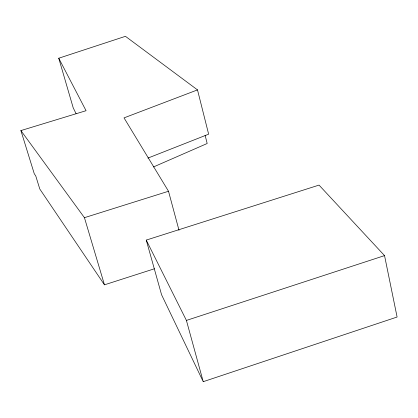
<?xml version="1.0" encoding="UTF-8"?>
<svg xmlns="http://www.w3.org/2000/svg" width="418" height="418" viewBox="0 0 418 418"><rect width="100%" height="100%" fill="white"/><g stroke="black" fill="none" stroke-linecap="round" stroke-linejoin="round"><path stroke-width="0.63" d="M153.484 166.954L207.182 143.499L205.107 135.286M147.935 158.088L208.645 134.188L197.5 89.896L125.442 36.319L58.755 58.222L73.218 107.854L76.081 113.68M197.5 89.896L124.026 117.881L168.511 191.256L179.014 230.302M203.226 381.681L397.1 317.027L384.539 255.612L319.033 185.101L146.253 240.094L161.567 294.737L203.226 381.681L186.412 320.423L146.253 240.094M186.412 320.423L384.539 255.612M58.755 58.222L86.066 110.702L20.9 130.578L34.286 173.784L35.744 175.91L39.804 189.03L104.458 284.83L154.467 268.764M20.9 130.578L84.441 217.679L168.511 191.256M84.441 217.679L104.458 284.83"/></g></svg>
